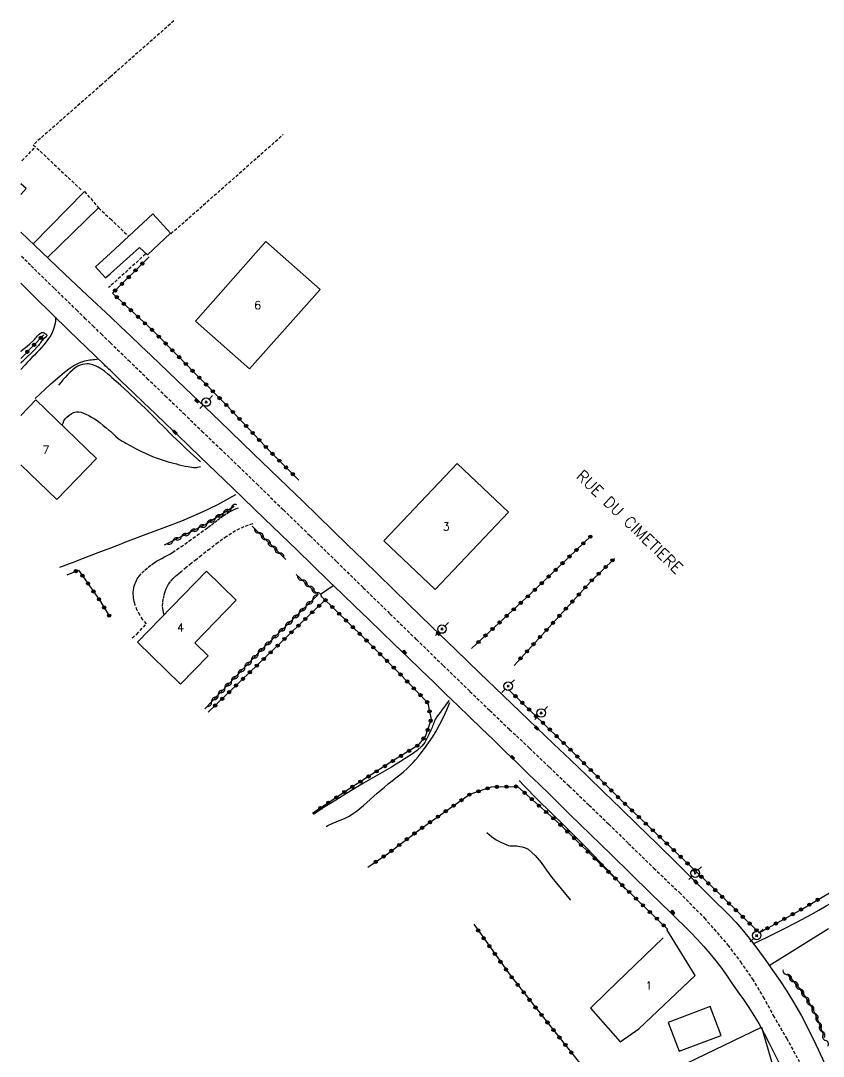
# Model space of a CAD drawing. Header units: millimetres. Extents: x 182998 to 184000, y 151998 to 153001.
# Drawn here: x 183000 to 183125.3, y 152282.2 to 152443.9 of the extents above; entities that cross this region are included whole.
import ezdxf
from ezdxf.enums import TextEntityAlignment as Align

# ---------------------------------------------------------------- set-up
doc = ezdxf.new("R2010")
doc.units = ezdxf.units.MM
doc.linetypes.add('DASHED', pattern=[0.75, 0.5, -0.25])
doc.layers.get('0').update_dxf_attribs({"linetype": 'CONTINUOUS'})
for name, color, linetype in [('W0001', 6, 'DASHED'), ('W0008', 7, 'CONTINUOUS'), ('W0017', 7, 'CONTINUOUS'), ('W0101', 7, 'CONTINUOUS'), ('W0104', 1, 'CONTINUOUS'), ('W0112', 1, 'DASHED'), ('W0211', 2, 'CONTINUOUS'), ('W0214', 2, 'CONTINUOUS'), ('W0300', 7, 'CONTINUOUS'), ('W0310', 3, 'CONTINUOUS'), ('W0322', 7, 'CONTINUOUS'), ('W0323', 7, 'CONTINUOUS'), ('W0330', 7, 'CONTINUOUS'), ('W0401', 7, 'CONTINUOUS'), ('W0439', 7, 'CONTINUOUS'), ('W0473', 7, 'CONTINUOUS'), ('W0989', 7, 'CONTINUOUS'), ('W0991', 7, 'CONTINUOUS')]:
    doc.layers.add(name, color=color, linetype=linetype)
doc.styles.get("Standard").update_dxf_attribs({"font": 'romans.shx', "width": 0.85})

# ---------------------------------------------------------------- blocks, each defined once
blk = doc.blocks.new('T401')
for p, q in [((-0.3, 0.3), (0, 0.3)), ((-0.3, -0.25), (-0.3, 0.3)), ((-0.3, 0.15), (0, 0.15)), ((-0.3, 0), (0, 0)), ((0, 0.3), (0, -0.25)), ((-0.3, -0.15), (0, -0.15)), ((-0.3, -0.25), (-0.3, -0.3)), ((-0.3, -0.3), (0, -0.3)), ((0, -0.3), (0, -0.25))]:
    blk.add_line(p, q)
blk = doc.blocks.new('T473')
for p, q in [((-0.166667, 0.166667), (0.166667, -0.166667)), ((-0.166667, -0.166667), (0.166667, 0.166667)), ((0.500001, 0.500001), (1.000002, 1.000002)), ((-1.000002, -1.000002), (-0.500001, -0.500001))]:
    blk.add_line(p, q)
blk.add_ellipse((0, 0), major_axis=(0.471405, 0.471405), ratio=1, start_param=5.4977871438, end_param=11.780972451)
blk = doc.blocks.new('t310o')
at = {"color": 0, "linetype": 'Continuous'}
for centre, start, end in [((-0.5, 0.38), 216.8699, 323.1304), ((0.5, -0.37), 36.8699, 143.1303)]:
    blk.add_arc(centre, 0.625, start, end, dxfattribs=at)
blk = doc.blocks.new('t323o')
at = {"color": 0, "linetype": 'Continuous'}
for radius in [0.25, 0.15]:
    blk.add_circle((0, 0), radius, dxfattribs=at)
blk = doc.blocks.new('t322o')
at = {"color": 0, "linetype": 'Continuous'}
for radius in [0.25, 0.15]:
    blk.add_circle((0, 0), radius, dxfattribs=at)

msp = doc.modelspace()

# ---------------------------------------------------------------- linework, layer by layer
at = {"layer": 'W0001'}
for points in [[(183009.94, 152417.27), (183012.17, 152414.71)], [(183014, 152393.63), (183012.71, 152394.87), (183011.43, 152396.12), (183010.14, 152397.36), (183008.86, 152398.61), (183005.2, 152402.16), (183001.54, 152405.73), (183000, 152407.23)], [(183014, 152393.63), (183016.86, 152390.87), (183019.72, 152388.12), (183022.58, 152385.36), (183025.44, 152382.61), (183028.3, 152379.85), (183031.15, 152377.1), (183034.01, 152374.34), (183036.86, 152371.58), (183041.03, 152367.53), (183045.19, 152363.48), (183049.35, 152359.43), (183053.5, 152355.37), (183057.66, 152351.32), (183061.82, 152347.27), (183065.99, 152343.22), (183070.16, 152339.18), (183073.25, 152336.21), (183076.35, 152333.25), (183079.46, 152330.3), (183082.56, 152327.35), (183085.67, 152324.4), (183088.76, 152321.43), (183091.84, 152318.45), (183094.9, 152315.44), (183098.87, 152311.59), (183102.88, 152307.75), (183106.79, 152303.78), (183110.43, 152299.57), (183112.41, 152296.96), (183114.26, 152294.25), (183115.97, 152291.45), (183117.53, 152288.57), (183119.59, 152285.01), (183121.59, 152281.4)]]:
    msp.add_lwpolyline(points, dxfattribs=at)
at = {"layer": 'W0008'}
for points in [[(183000, 152410.92), (183003.29, 152407.76), (183006.85, 152404.38), (183010.42, 152401.03), (183014, 152397.67)], [(183014, 152389.29), (183013.75, 152389.53), (183013.51, 152389.76), (183013.26, 152390), (183013.02, 152390.24), (183010.29, 152392.88), (183007.57, 152395.52), (183004.85, 152398.17), (183002.14, 152400.82), (183000, 152402.92)], [(183014, 152397.67), (183015.59, 152396.17), (183017.19, 152394.67), (183018.77, 152393.17), (183020.36, 152391.66), (183025.7, 152386.55), (183031.04, 152381.43), (183036.36, 152376.3), (183041.68, 152371.16), (183044.04, 152368.87), (183046.4, 152366.58), (183048.75, 152364.29), (183051.1, 152362), (183053.46, 152359.71), (183055.81, 152357.42), (183058.17, 152355.13), (183060.52, 152352.84), (183064.23, 152349.26), (183067.94, 152345.68), (183071.65, 152342.1), (183075.37, 152338.52), (183077.98, 152336.01), (183080.6, 152333.5), (183083.23, 152330.99), (183085.85, 152328.49), (183088.47, 152325.98), (183091.08, 152323.47), (183093.69, 152320.95), (183096.29, 152318.42), (183099.42, 152315.36), (183102.54, 152312.28), (183105.65, 152309.2), (183108.74, 152306.1)], [(183104.64, 152301.55), (183101.52, 152304.59), (183098.41, 152307.63), (183095.3, 152310.67), (183092.19, 152313.71), (183090.59, 152315.27), (183088.98, 152316.84), (183087.38, 152318.41), (183085.78, 152319.97), (183084.18, 152321.54), (183082.58, 152323.11), (183080.98, 152324.67), (183079.37, 152326.23), (183077.52, 152328.03), (183075.67, 152329.82), (183073.82, 152331.61), (183071.97, 152333.4), (183070.11, 152335.19), (183068.26, 152336.97), (183066.4, 152338.76), (183064.55, 152340.55), (183062.5, 152342.53), (183060.45, 152344.52), (183058.39, 152346.5), (183056.34, 152348.49), (183054.29, 152350.47), (183052.23, 152352.45), (183050.18, 152354.44), (183048.13, 152356.42), (183043.1, 152361.28), (183038.08, 152366.14), (183033.05, 152370.99), (183028.02, 152375.84), (183026.27, 152377.52), (183024.52, 152379.21), (183022.76, 152380.88), (183021.01, 152382.56), (183019.25, 152384.24), (183017.5, 152385.92), (183015.75, 152387.6), (183014, 152389.29)], [(183108.74, 152306.1), (183109.76, 152305.13), (183110.74, 152304.14), (183111.7, 152303.12), (183112.63, 152302.07), (183113.58, 152300.91), (183114.5, 152299.72), (183115.39, 152298.52), (183116.26, 152297.3), (183117.42, 152295.67), (183118.55, 152294.03), (183119.65, 152292.37), (183120.7, 152290.66), (183121.92, 152288.49), (183123.06, 152286.28), (183124.16, 152284.04), (183125.22, 152281.79), (183125.97, 152280.14)], [(183104.64, 152301.55), (183105.66, 152300.47), (183106.66, 152299.36), (183107.63, 152298.23), (183108.58, 152297.08), (183109.48, 152295.9), (183110.34, 152294.7), (183111.18, 152293.48), (183112.02, 152292.26), (183112.86, 152291.04), (183113.69, 152289.81), (183114.5, 152288.57), (183115.27, 152287.3), (183116.12, 152285.78), (183116.91, 152284.23), (183117.68, 152282.67), (183118.44, 152281.1)]]:
    msp.add_lwpolyline(points, dxfattribs=at)
at = {"layer": 'W0017'}
for points in [[(183001.93, 152409.09), (183009.94, 152417.27)], [(183004.18, 152406.97), (183012.17, 152414.71)], [(183005.44, 152397.62), (183005.41, 152397.03), (183005.31, 152396.46), (183005.17, 152395.89), (183004.96, 152395.34), (183004.68, 152394.79), (183004.35, 152394.28), (183003.97, 152393.79), (183003.59, 152393.32), (183003.25, 152392.9), (183002.88, 152392.49), (183002.51, 152392.09), (183002.13, 152391.7), (183001.75, 152391.31), (183001.37, 152390.92), (183000.99, 152390.53), (183000.62, 152390.13), (183000, 152389.47)], [(183002.28, 152384.92), (183003.05, 152385.68), (183003.83, 152386.41), (183004.63, 152387.14), (183005.44, 152387.84), (183006.13, 152388.43), (183006.82, 152389.02), (183007.54, 152389.58), (183008.31, 152390.08), (183008.71, 152390.3), (183009.12, 152390.5), (183009.55, 152390.67), (183009.99, 152390.82), (183010.26, 152390.88), (183010.53, 152390.91), (183010.8, 152390.94), (183011.07, 152390.97), (183011.33, 152391.01), (183011.6, 152391.04), (183011.86, 152391.08), (183012.12, 152391.11)], [(183046.84, 152354.35), (183048.79, 152355.7)], [(183114.38, 152299.76), (183116.67, 152300.85), (183118.95, 152301.98), (183121.21, 152303.14), (183123.46, 152304.34), (183124.64, 152305), (183125.81, 152305.68), (183126.97, 152306.38), (183128.13, 152307.09), (183129.28, 152307.79), (183130.45, 152308.49), (183131.62, 152309.18), (183132.8, 152309.84), (183133.52, 152310.22), (183134.26, 152310.58), (183135, 152310.93), (183135.74, 152311.28), (183136.48, 152311.63), (183137.22, 152312), (183137.94, 152312.39), (183138.48, 152312.72)], [(183116.9, 152296.37), (183126.14, 152302.13)]]:
    msp.add_lwpolyline(points, dxfattribs=at)
at = {"layer": 'W0101'}
for points in [[(183027.28, 152397.03), (183035.74, 152389.54), (183046.75, 152401.96), (183038.29, 152409.46), (183027.28, 152397.03)], [(183056.72, 152362.68), (183064.75, 152355.08), (183076.2, 152367.17), (183068.17, 152374.77), (183056.72, 152362.68)], [(183029.02, 152357.96), (183018.24, 152346.87), (183024.98, 152340.32), (183029.29, 152344.75), (183027.2, 152346.78), (183033.67, 152353.44), (183029.02, 152357.96)]]:
    msp.add_lwpolyline(points, close=True, dxfattribs=at)
for points in [[(183000, 152382.25), (183002.37, 152384.7), (183011.83, 152375.58), (183005.63, 152369.16)], [(183005.63, 152369.16), (183000, 152374.59)], [(183105.33, 152294.83), (183100.93, 152302)], [(183100.35, 152300.7), (183091.59, 152292.27), (183088.99, 152289.72), (183093.64, 152284.46), (183096.54, 152286.48), (183105.33, 152294.83)]]:
    msp.add_lwpolyline(points, dxfattribs=at)
at = {"layer": 'W0104'}
for points in [[(183020.62, 152413.79), (183016.86, 152410.27)], [(183023.39, 152410.74), (183020.62, 152413.79)], [(183014, 152404.46), (183018.57, 152408.53), (183019.81, 152407.37), (183023.39, 152410.74)], [(183016.86, 152410.27), (183014, 152407.62)], [(183014, 152407.62), (183011.67, 152405.48), (183013.25, 152403.79), (183014, 152404.46)]]:
    msp.add_lwpolyline(points, dxfattribs=at)
msp.add_lwpolyline([(183107.69, 152289.95), (183101.14, 152287.49), (183102.82, 152282.99), (183109.38, 152285.45), (183107.69, 152289.95)], close=True, dxfattribs=at)
at = {"layer": 'W0112'}
for points in [[(183023.93, 152443.93), (183014, 152435.15)], [(183014, 152435.15), (183012.65, 152433.95), (183001.96, 152424.56), (183009.52, 152417.45)], [(183023.46, 152410.66), (183040.98, 152426.14)], [(183000.2, 152422.06), (183002.28, 152424.19)], [(183012.17, 152414.71), (183014, 152412.97)], [(183014, 152412.97), (183016.86, 152410.27)], [(183019.49, 152407.48), (183014, 152402.49)], [(183014, 152402.49), (183013.73, 152402.24)], [(183019.63, 152349.73), (183019.08, 152350.38), (183018.61, 152351.09), (183018.21, 152351.84), (183017.89, 152352.63), (183017.8, 152352.91), (183017.72, 152353.2), (183017.67, 152353.49), (183017.62, 152353.79), (183017.6, 152354.08), (183017.58, 152354.38), (183017.58, 152354.67), (183017.6, 152354.97), (183017.65, 152355.31), (183017.73, 152355.63), (183017.84, 152355.95), (183017.97, 152356.26), (183018.08, 152356.5), (183018.2, 152356.74), (183018.34, 152356.97), (183018.49, 152357.18), (183018.93, 152357.68), (183019.41, 152358.14), (183019.92, 152358.57), (183020.44, 152358.97), (183020.83, 152359.24), (183021.23, 152359.5), (183021.64, 152359.73), (183022.06, 152359.96), (183022.48, 152360.18), (183022.89, 152360.41), (183023.3, 152360.64), (183023.7, 152360.89), (183025, 152361.76), (183026.28, 152362.65), (183027.54, 152363.56), (183028.81, 152364.47), (183029.29, 152364.83), (183029.77, 152365.19), (183030.25, 152365.56), (183030.72, 152365.92), (183031.2, 152366.29), (183031.69, 152366.64), (183032.19, 152366.97), (183032.7, 152367.29), (183033.02, 152367.46), (183033.33, 152367.61), (183033.66, 152367.75), (183033.99, 152367.87)], [(183036.23, 152365.37), (183035.54, 152365.14), (183034.86, 152364.88), (183034.19, 152364.57), (183033.55, 152364.24), (183032.15, 152363.37), (183030.82, 152362.42), (183029.52, 152361.42), (183028.23, 152360.42), (183027.43, 152359.8), (183026.64, 152359.16), (183025.85, 152358.52), (183025.07, 152357.87), (183024.63, 152357.51), (183024.18, 152357.16), (183023.75, 152356.79), (183023.36, 152356.37), (183023.1, 152355.98), (183022.87, 152355.57), (183022.68, 152355.14), (183022.52, 152354.71), (183022.35, 152354.16), (183022.21, 152353.6), (183022.13, 152353.02), (183022.1, 152352.44), (183022.12, 152352.12), (183022.17, 152351.8), (183022.25, 152351.49), (183022.36, 152351.18)], [(183017.4, 152347.52), (183018.13, 152348.13), (183019.63, 152349.73)]]:
    msp.add_lwpolyline(points, dxfattribs=at)
at = {"layer": 'W0211'}
for points in [[(183000, 152392.29), (183000.09, 152392.37), (183000.56, 152392.73), (183001.01, 152393.1), (183001.45, 152393.48), (183001.88, 152393.87), (183002.03, 152394.02), (183002.18, 152394.18), (183002.31, 152394.34), (183002.45, 152394.51), (183002.59, 152394.67), (183002.73, 152394.83), (183002.89, 152394.98), (183003.07, 152395.11), (183003.15, 152395.15), (183003.23, 152395.2), (183003.32, 152395.23), (183003.41, 152395.24), (183003.53, 152395.22), (183003.64, 152395.17), (183003.74, 152395.11), (183003.83, 152395.05), (183003.9, 152395.01), (183003.96, 152394.97), (183004.02, 152394.91), (183004.07, 152394.84), (183004.08, 152394.82), (183004.08, 152394.79), (183004.07, 152394.76), (183004.07, 152394.74), (183004.05, 152394.69), (183004.03, 152394.64), (183004, 152394.59), (183003.96, 152394.55), (183003.93, 152394.53), (183003.9, 152394.5), (183003.87, 152394.48), (183003.83, 152394.46), (183003.8, 152394.44), (183003.76, 152394.42), (183003.73, 152394.39), (183003.7, 152394.37), (183003.55, 152394.22), (183003.41, 152394.05), (183003.27, 152393.88), (183003.15, 152393.71), (183003.02, 152393.53), (183002.89, 152393.36), (183002.76, 152393.19), (183002.62, 152393.03), (183002.11, 152392.49), (183001.59, 152391.97), (183001.05, 152391.46), (183000.52, 152390.95), (183000.27, 152390.71), (183000.02, 152390.48), (183000, 152390.46)], [(183006.49, 152380.76), (183006.61, 152381.1), (183006.76, 152381.43), (183006.96, 152381.73), (183007.2, 152382), (183007.52, 152382.29), (183007.87, 152382.55), (183008.27, 152382.75), (183008.7, 152382.87), (183009.09, 152382.87), (183009.46, 152382.78), (183009.81, 152382.64), (183010.15, 152382.5), (183010.62, 152382.28), (183011.07, 152382.03), (183011.51, 152381.76), (183011.94, 152381.47), (183012.43, 152381.11), (183012.9, 152380.73), (183013.37, 152380.34), (183013.83, 152379.95), (183013.88, 152379.91), (183013.92, 152379.88), (183013.96, 152379.84), (183014, 152379.81)], [(183014, 152379.81), (183014.41, 152379.44), (183014.82, 152379.07), (183015.24, 152378.7), (183015.68, 152378.37), (183015.86, 152378.25), (183016.05, 152378.15), (183016.25, 152378.05), (183016.44, 152377.95), (183017.18, 152377.54), (183017.93, 152377.13), (183018.68, 152376.74), (183019.44, 152376.37), (183020.01, 152376.12), (183020.59, 152375.88), (183021.17, 152375.66), (183021.76, 152375.45), (183022.39, 152375.24), (183023.03, 152375.05), (183023.67, 152374.88), (183024.31, 152374.71), (183024.77, 152374.59), (183025.23, 152374.48), (183025.69, 152374.38), (183026.15, 152374.29), (183026.43, 152374.24), (183026.71, 152374.2), (183027, 152374.16), (183027.28, 152374.16), (183027.48, 152374.17), (183027.68, 152374.2), (183027.88, 152374.24), (183028.07, 152374.29)], [(183066.89, 152337.77), (183066.62, 152337.41), (183066.35, 152337.05), (183066.08, 152336.69), (183065.82, 152336.33), (183065.54, 152335.96), (183065.26, 152335.59), (183064.99, 152335.22), (183064.75, 152334.82), (183064.64, 152334.61), (183064.55, 152334.4), (183064.47, 152334.18), (183064.39, 152333.97), (183064.31, 152333.75), (183064.24, 152333.53), (183064.15, 152333.32), (183064.06, 152333.11), (183063.76, 152332.47), (183063.45, 152331.83), (183063.09, 152331.2), (183062.65, 152330.63), (183061.9, 152329.93), (183061.05, 152329.33), (183060.18, 152328.8), (183059.32, 152328.26), (183058.61, 152327.81), (183057.9, 152327.37), (183057.18, 152326.95), (183056.46, 152326.53), (183055.73, 152326.11), (183055, 152325.69), (183054.28, 152325.27), (183053.56, 152324.85), (183052.1, 152323.97), (183050.64, 152323.1), (183049.19, 152322.22), (183047.75, 152321.32), (183046.98, 152320.82), (183046.23, 152320.3), (183045.73, 152319.96)], [(183094.44, 152308.32), (183092.43, 152310.47), (183090.4, 152312.61), (183088.35, 152314.73), (183086.29, 152316.83), (183085.61, 152317.51), (183084.92, 152318.19), (183084.23, 152318.86), (183083.53, 152319.53), (183082.84, 152320.2), (183082.15, 152320.87), (183081.46, 152321.55), (183080.78, 152322.23), (183080.04, 152322.99), (183079.31, 152323.75), (183078.58, 152324.51), (183077.86, 152325.29)]]:
    msp.add_lwpolyline(points, dxfattribs=at)
at = {"layer": 'W0214'}
for points in [[(183014, 152388.4), (183013.55, 152388.79), (183013.09, 152389.17), (183012.61, 152389.53), (183012.1, 152389.84), (183011.89, 152389.94), (183011.68, 152390.02), (183011.47, 152390.09), (183011.25, 152390.16), (183011.04, 152390.22), (183010.82, 152390.28), (183010.59, 152390.33), (183010.36, 152390.34), (183009.99, 152390.31), (183009.63, 152390.24), (183009.28, 152390.13), (183008.94, 152389.97), (183008.48, 152389.69), (183008.07, 152389.35), (183007.68, 152388.98), (183007.31, 152388.61), (183006.93, 152388.23), (183006.58, 152387.83), (183006.24, 152387.42), (183005.91, 152387)], [(183028.07, 152375.03), (183026.99, 152376.02), (183025.91, 152377.02), (183024.84, 152378.03), (183023.78, 152379.05), (183023.24, 152379.58), (183022.7, 152380.12), (183022.17, 152380.66), (183021.64, 152381.2), (183021.11, 152381.74), (183020.57, 152382.28), (183020.04, 152382.81), (183019.49, 152383.34), (183018.21, 152384.58), (183016.91, 152385.81), (183015.6, 152387.01), (183014.25, 152388.18), (183014.19, 152388.24), (183014.13, 152388.29), (183014.06, 152388.35), (183014, 152388.4)], [(183047.69, 152318.06), (183047.98, 152318.23), (183048.62, 152318.54), (183049.26, 152318.81), (183049.91, 152319.06), (183050.55, 152319.33), (183051.17, 152319.64), (183051.77, 152320), (183052.37, 152320.42), (183052.95, 152320.87), (183053.51, 152321.34), (183054.06, 152321.83), (183054.6, 152322.32), (183055.14, 152322.81), (183055.68, 152323.3), (183056.23, 152323.77), (183056.82, 152324.25), (183057.41, 152324.73), (183058, 152325.2), (183058.6, 152325.67), (183059.19, 152326.14), (183059.77, 152326.63), (183060.34, 152327.13), (183060.89, 152327.66), (183061.29, 152328.07), (183061.68, 152328.5), (183062.05, 152328.94), (183062.4, 152329.39), (183063.06, 152330.26), (183063.71, 152331.14), (183064.31, 152332.04), (183064.88, 152332.97), (183065.48, 152334.06), (183066.04, 152335.17), (183066.54, 152336.31), (183067, 152337.46)], [(183072.82, 152317.16), (183073.51, 152316.54), (183074.26, 152316.01), (183075.07, 152315.56), (183075.93, 152315.2), (183076.18, 152315.14), (183076.44, 152315.09), (183076.69, 152315.07), (183076.95, 152315.07), (183077.21, 152315.06), (183077.46, 152315.05), (183077.72, 152315.03), (183077.97, 152314.98), (183078.3, 152314.91), (183078.62, 152314.81), (183078.94, 152314.69), (183079.24, 152314.52), (183080.33, 152313.56), (183081.26, 152312.44), (183082.1, 152311.26), (183082.96, 152310.14), (183083.69, 152309.25), (183084.41, 152308.35), (183085.13, 152307.46), (183085.85, 152306.56)]]:
    msp.add_lwpolyline(points, dxfattribs=at)
at = {"layer": 'W0300'}
msp.add_lwpolyline([(183092.27, 152274.71), (183102.6, 152280.47), (183115.71, 152286.75), (183122.16, 152264.63)], dxfattribs=at)
at = {"layer": 'W0310'}
for points in [[(183033.31, 152368.08), (183028.86, 152365.24), (183022.41, 152362)], [(183041.38, 152359.8), (183036.15, 152365.01)], [(183043, 152357.45), (183046.47, 152354.34), (183037.34, 152345.39), (183028.76, 152336.47)], [(183119.68, 152295.01), (183120.74, 152293.84), (183121.72, 152292.61), (183122.63, 152291.32), (183123.45, 152289.97), (183123.84, 152289.26), (183124.18, 152288.52), (183124.5, 152287.77), (183124.8, 152287.02), (183125.08, 152286.26), (183125.36, 152285.5)]]:
    msp.add_lwpolyline(points, dxfattribs=at)
at = {"layer": 'W0322'}
for points in [[(183043.42, 152372.18), (183038.99, 152376.61), (183032.15, 152383.87), (183020.7, 152395.48), (183014.33, 152401.37), (183020.07, 152407.06)], [(183076.18, 152339.5), (183085.92, 152330.02), (183093.56, 152322.39), (183102.27, 152314.13), (183109.48, 152307.18), (183115.32, 152301.47)], [(183115.32, 152301.47), (183122.09, 152305.23), (183134.72, 152312.74), (183137.36, 152314.59)]]:
    msp.add_lwpolyline(points, dxfattribs=at)
at = {"layer": 'W0323'}
for points in [[(183000, 152391.15), (183003.59, 152394.87)], [(183070.39, 152345.87), (183079.74, 152354.53), (183089.1, 152363.49)], [(183077.05, 152343.24), (183088.97, 152356.32), (183092.71, 152359.94)], [(183007.23, 152357.41), (183009.02, 152358.13), (183012.36, 152353.39), (183013.82, 152351)], [(183047.34, 152353.26), (183029.3, 152335.94)], [(183046.92, 152354.08), (183053.52, 152347.6), (183058.97, 152342.18), (183062.47, 152338.55), (183063.58, 152337.37), (183064.1, 152334.81), (183063.24, 152332.23), (183062, 152330.73), (183058.55, 152328.58), (183050.92, 152323.73), (183045.57, 152320.12)], [(183054.22, 152311.71), (183057.26, 152313.81), (183062.39, 152317.68), (183070.16, 152323.13), (183073.55, 152324.26), (183077.58, 152324.34)], [(183077.58, 152324.34), (183084.19, 152318.44), (183094.4, 152308.47), (183101.06, 152302.02)], [(183070.75, 152302.81), (183076.43, 152294.85), (183081.44, 152288.51), (183090.67, 152276.91)]]:
    msp.add_lwpolyline(points, dxfattribs=at)
at = {"layer": 'W0330'}
for points in [[(183033.55, 152369.87), (183032.15, 152369.08), (183030.74, 152368.33), (183029.31, 152367.62), (183027.86, 152366.95), (183025.13, 152365.78), (183022.35, 152364.71), (183019.56, 152363.68), (183016.78, 152362.63), (183016.09, 152362.36), (183015.39, 152362.09), (183014.7, 152361.82), (183014, 152361.56)], [(183014, 152361.56), (183012.02, 152360.8), (183010.03, 152360.04), (183008.04, 152359.28), (183006.08, 152358.53)]]:
    msp.add_lwpolyline(points, dxfattribs=at)
at = {"layer": 'W0439'}
msp.add_lwpolyline([(183000, 152416.78), (183000.83, 152417.74), (183000, 152418.46)], dxfattribs=at)

# ---------------------------------------------------------------- block references
at = {"layer": 'W0310'}
for p, rotation in [((183031.63, 152367), 212.5836877270643), ((183032.89, 152367.81), 212.5836877270643), ((183029.1, 152365.39), 212.5836877270643), ((183030.37, 152366.2), 212.5836877270643), ((183026.44, 152364.02), 206.6614743441577), ((183027.78, 152364.69), 206.6614743441577), ((183037.21, 152363.95), 135.1541325710322), ((183023.75, 152362.67), 206.6614743441577), ((183025.1, 152363.34), 206.6614743441577), ((183038.28, 152362.89), 135.1541325710322), ((183039.34, 152361.84), 135.1541325710322), ((183040.4, 152360.78), 135.1541325710322), ((183043.98, 152356.56), 318.2081688198292), ((183045.1, 152355.56), 318.2081688198292), ((183046.22, 152354.57), 318.2081688198292), ((183044.57, 152352.48), 224.419171334412), ((183045.64, 152353.53), 224.419171334412), ((183043.5, 152351.43), 224.419171334412), ((183041.35, 152349.33), 224.419171334412), ((183042.43, 152350.38), 224.419171334412), ((183040.28, 152348.28), 224.419171334412), ((183038.14, 152346.18), 224.419171334412), ((183039.21, 152347.23), 224.419171334412), ((183037.08, 152345.12), 226.1544732077476), ((183035, 152342.96), 226.1544732077476), ((183036.04, 152344.04), 226.1544732077476), ((183033.96, 152341.87), 226.1544732077476), ((183031.88, 152339.71), 226.1544732077476), ((183032.92, 152340.79), 226.1544732077476), ((183030.84, 152338.63), 226.1544732077476), ((183029.8, 152337.55), 226.1544732077476), ((183119.72, 152294.96), 312.0985304100229), ((183120.73, 152293.85), 312.0985304100229), ((183121.66, 152292.68), 308.5813282436105), ((183122.53, 152291.46), 305.0641257440462), ((183123.32, 152290.18), 301.5469229164761), ((183124.03, 152288.86), 295.3188754995583), ((183124.62, 152287.48), 291.3878273777528), ((183125.15, 152286.08), 290.4241829476969), ((183125.68, 152284.68), 292.1337859457606)]:
    msp.add_blockref('t310o', p, dxfattribs=dict(at, rotation=rotation))
at = {"layer": 'W0322'}
for p, rotation in [((183017.94, 152404.94), 44.73891571530742), ((183019, 152406), 44.73891571530742), ((183016.87, 152403.89), 44.73891571530742), ((183014.74, 152401.78), 44.73891571530742), ((183015.81, 152402.83), 44.73891571530742), ((183015.01, 152400.74), 137.2149956132168), ((183016.11, 152399.72), 137.2149956132168), ((183017.21, 152398.71), 137.2149956132168), ((183018.31, 152397.69), 137.2149956132168), ((183019.41, 152396.67), 137.2149956132168), ((183020.51, 152395.65), 137.2149956132168), ((183021.58, 152394.59), 134.6105225651425), ((183022.63, 152393.52), 134.6105225651425), ((183023.68, 152392.45), 134.6105225651425), ((183024.74, 152391.39), 134.6105225651425), ((183025.79, 152390.32), 134.6105225651425), ((183026.84, 152389.25), 134.6105225651425), ((183027.9, 152388.18), 134.6105225651425), ((183028.95, 152387.11), 134.6105225651425), ((183030, 152386.05), 134.6105225651425), ((183031.06, 152384.98), 134.6105225651425), ((183032.11, 152383.91), 134.6105225651425), ((183033.14, 152382.82), 133.2931359017652), ((183034.17, 152381.73), 133.2931359017652), ((183035.2, 152380.64), 133.2931359017652), ((183036.23, 152379.54), 133.2931359017652), ((183037.25, 152378.45), 133.2931359017652), ((183038.28, 152377.36), 133.2931359017652), ((183039.32, 152376.28), 135.0029526101571), ((183040.38, 152375.22), 135.0029526101571), ((183041.44, 152374.16), 135.0029526101571), ((183042.5, 152373.1), 135.0029526101571), ((183077.26, 152338.45), 315.7877768868755), ((183078.34, 152337.41), 315.7877768868755), ((183079.41, 152336.36), 315.7877768868755), ((183080.49, 152335.31), 315.7877768868755), ((183081.56, 152334.27), 315.7877768868755), ((183082.64, 152333.22), 315.7877768868755), ((183083.71, 152332.18), 315.7877768868755), ((183084.79, 152331.13), 315.7877768868755), ((183085.86, 152330.08), 315.7877768868755), ((183086.92, 152329.02), 315.0029526105043), ((183087.98, 152327.96), 315.0029526105043), ((183089.04, 152326.9), 315.0029526105043), ((183090.1, 152325.84), 315.0029526105043), ((183091.17, 152324.78), 315.0029526105043), ((183092.23, 152323.72), 315.0029526105043), ((183093.29, 152322.66), 315.0029526105043), ((183094.37, 152321.62), 316.5127258000151), ((183095.46, 152320.59), 316.5127258000151), ((183096.54, 152319.56), 316.5127258000151), ((183097.63, 152318.52), 316.5127258000151), ((183098.72, 152317.49), 316.5127258000151), ((183099.81, 152316.46), 316.5127258000151), ((183100.9, 152315.43), 316.5127258000151), ((183101.99, 152314.4), 316.5127258000151), ((183103.07, 152313.36), 316.0678028525525), ((183104.15, 152312.32), 316.0678028525525), ((183105.23, 152311.28), 316.0678028525525), ((183106.31, 152310.23), 316.0678028525525), ((183107.39, 152309.19), 316.0678028525525), ((183108.47, 152308.15), 316.0678028525525), ((183109.55, 152307.11), 315.6554956222985), ((183110.62, 152306.06), 315.6554956222985), ((183123.17, 152305.88), 30.70267327517962), ((183124.46, 152306.64), 30.70267327517962), ((183111.69, 152305.02), 315.6554956222985), ((183120.57, 152304.39), 29.09540037900781), ((183121.88, 152305.12), 29.09540037900781), ((183112.77, 152303.97), 315.6554956222985), ((183113.84, 152302.92), 315.6554956222985), ((183117.94, 152302.93), 29.09540037900781), ((183119.25, 152303.66), 29.09540037900781), ((183114.91, 152301.87), 315.6554956222985), ((183116.63, 152302.2), 29.09540037900781)]:
    msp.add_blockref('t322o', p, dxfattribs=dict(at, rotation=rotation))
at = {"layer": 'W0323'}
for p, rotation in [((183002.09, 152393.31), 45.96802652110357), ((183003.13, 152394.39), 45.96802652110357), ((183001.04, 152392.23), 45.96802652110357), ((183088.96, 152363.35), 43.73695475601723), ((183086.79, 152361.27), 43.73695475601723), ((183087.87, 152362.31), 43.73695475601723), ((183085.71, 152360.24), 43.73695475601723), ((183092.42, 152359.66), 44.10426768445706), ((183008.62, 152357.97), 21.92117529693991), ((183083.54, 152358.16), 43.73695475601723), ((183084.62, 152359.2), 43.73695475601723), ((183091.35, 152358.61), 44.10426768445706), ((183009.64, 152357.25), 305.2080480248302), ((183010.5, 152356.03), 305.2080480248302), ((183081.37, 152356.09), 43.73695475601723), ((183082.45, 152357.13), 43.73695475601723), ((183089.19, 152356.53), 44.10426768445706), ((183090.27, 152357.57), 44.10426768445706), ((183011.37, 152354.8), 305.2080480248302), ((183080.29, 152355.05), 43.73695475601723), ((183088.17, 152355.43), 47.65475628533272), ((183012.23, 152353.57), 305.2080480248302), ((183047.59, 152353.42), 315.5793536355657), ((183078.1, 152353), 42.8260922845359), ((183079.2, 152354.02), 42.8260922845359), ((183086.15, 152353.21), 47.65475628533272), ((183087.16, 152354.32), 47.65475628533272), ((183013.03, 152352.3), 301.4199906100127), ((183045.53, 152351.53), 223.8384126843932), ((183046.61, 152352.56), 223.8384126843932), ((183048.66, 152352.37), 315.5793536355657), ((183049.73, 152351.32), 315.5793536355657), ((183077, 152351.99), 42.8260922845359), ((183085.14, 152352.1), 47.65475628533272), ((183013.81, 152351.02), 301.4199906100127), ((183044.45, 152350.49), 223.8384126843932), ((183050.8, 152350.27), 315.5793536355657), ((183074.79, 152349.95), 42.8260922845359), ((183075.89, 152350.97), 42.8260922845359), ((183083.12, 152349.89), 47.65475628533272), ((183084.13, 152351), 47.65475628533272), ((183042.29, 152348.41), 223.8384126843932), ((183043.37, 152349.45), 223.8384126843932), ((183051.87, 152349.22), 315.5793536355657), ((183052.94, 152348.17), 315.5793536355657), ((183072.59, 152347.91), 42.8260922845359), ((183073.69, 152348.93), 42.8260922845359), ((183082.11, 152348.78), 47.65475628533272), ((183040.12, 152346.33), 223.8384126843932), ((183041.2, 152347.37), 223.8384126843932), ((183054.01, 152347.12), 315.1416766589464), ((183071.49, 152346.89), 42.8260922845359), ((183080.08, 152346.56), 47.65475628533272), ((183081.09, 152347.67), 47.65475628533272), ((183039.04, 152345.29), 223.8384126843932), ((183055.07, 152346.06), 315.1416766589464), ((183056.14, 152345), 315.1416766589464), ((183079.07, 152345.45), 47.65475628533272), ((183036.88, 152343.21), 223.8384126843932), ((183037.96, 152344.25), 223.8384126843932), ((183057.2, 152343.95), 315.1416766589464), ((183078.06, 152344.34), 47.65475628533272), ((183035.79, 152342.18), 223.8384126843932), ((183058.26, 152342.89), 315.1416766589464), ((183059.32, 152341.82), 313.9459552482849), ((183033.63, 152340.1), 223.8384126843932), ((183034.71, 152341.14), 223.8384126843932), ((183060.36, 152340.74), 313.9459552482849), ((183032.55, 152339.06), 223.8384126843932), ((183061.4, 152339.66), 313.9459552482849), ((183062.44, 152338.58), 313.9459552482849), ((183030.38, 152336.98), 223.8384126843932), ((183031.47, 152338.02), 223.8384126843932), ((183063.47, 152337.49), 313.0280341124363), ((183063.85, 152336.06), 281.6532449487932), ((183064.03, 152334.6), 251.3927825903881), ((183062.91, 152331.84), 230.4952747730783), ((183063.55, 152333.17), 251.3927825903881), ((183061.95, 152330.7), 212.0476464538749), ((183059.4, 152329.11), 212.0476464538749), ((183060.67, 152329.9), 212.0476464538749), ((183056.87, 152327.51), 212.3973768425853), ((183058.13, 152328.31), 212.3973768425853), ((183054.33, 152325.9), 212.3973768425853), ((183055.6, 152326.7), 212.3973768425853), ((183051.8, 152324.29), 212.3973768425853), ((183053.07, 152325.09), 212.3973768425853), ((183072.9, 152324.04), 18.43790143233399), ((183074.36, 152324.28), 1.126246399710685), ((183075.86, 152324.3), 1.126246399710685), ((183077.36, 152324.33), 1.126246399710685), ((183049.3, 152322.64), 213.9924684096124), ((183050.54, 152323.48), 213.9924684096124), ((183068.84, 152322.2), 35.06009887047174), ((183070.07, 152323.06), 35.06009887047174), ((183071.48, 152323.57), 18.43790143233399), ((183078.7, 152323.34), 318.2562659534818), ((183079.82, 152322.34), 318.2562659534818), ((183046.81, 152320.96), 213.9924684096124), ((183048.05, 152321.8), 213.9924684096124), ((183066.38, 152320.48), 35.06009887047174), ((183067.61, 152321.34), 35.06009887047174), ((183080.94, 152321.34), 318.2562659534818), ((183065.16, 152319.62), 35.06009887047174), ((183082.06, 152320.34), 318.2562659534818), ((183083.18, 152319.35), 318.2562659534818), ((183062.7, 152317.89), 35.06009887047174), ((183063.93, 152318.75), 35.06009887047174), ((183084.29, 152318.34), 315.6752323583957), ((183085.36, 152317.29), 315.6752323583957), ((183060.3, 152316.1), 37.01362650015287), ((183061.49, 152317), 37.01362650015287), ((183086.44, 152316.25), 315.6752323583957), ((183057.9, 152314.29), 37.01362650015287), ((183059.1, 152315.19), 37.01362650015287), ((183087.51, 152315.2), 315.6752323583957), ((183088.58, 152314.15), 315.6752323583957), ((183055.45, 152312.56), 34.66317486210667), ((183056.69, 152313.41), 34.66317486210667), ((183089.66, 152313.1), 315.6752323583957), ((183090.73, 152312.05), 315.6752323583957), ((183091.8, 152311.01), 315.6752323583957), ((183092.88, 152309.96), 315.6752323583957), ((183093.95, 152308.91), 315.6752323583957), ((183095.02, 152307.86), 315.9232890165276), ((183096.1, 152306.82), 315.9232890165276), ((183097.18, 152305.78), 315.9232890165276), ((183098.26, 152304.73), 315.9232890165276), ((183099.34, 152303.69), 315.9232890165276), ((183100.41, 152302.65), 315.9232890165276), ((183071.44, 152301.85), 305.4843325306965), ((183072.31, 152300.63), 305.4843325306965), ((183073.18, 152299.41), 305.4843325306965), ((183074.05, 152298.18), 305.4843325306965), ((183074.92, 152296.96), 305.4843325306965), ((183075.79, 152295.74), 305.4843325306965), ((183076.68, 152294.53), 308.3576749806), ((183077.61, 152293.36), 308.3576749806), ((183078.54, 152292.18), 308.3576749806), ((183079.47, 152291), 308.3576749806), ((183080.4, 152289.83), 308.3576749806), ((183081.33, 152288.65), 308.3576749806), ((183082.26, 152287.48), 308.513075971778), ((183083.2, 152286.3), 308.513075971778), ((183084.13, 152285.13), 308.513075971778), ((183085.07, 152283.96), 308.513075971778), ((183086, 152282.78), 308.513075971778)]:
    msp.add_blockref('t323o', p, dxfattribs=dict(at, rotation=rotation))
at = {"layer": 'W0401'}
for p, rotation in [((183027.39, 152384.45), 226.1650250251064), ((183024.2, 152379.76), 46.24343058782181), ((183065.1, 152348.1), 226.0159356559034), ((183060.03, 152345.4), 45.98177970109696), ((183080.48, 152333.34), 226.2615629188354), ((183076.92, 152328.95), 45.91839554559925), ((183105.35, 152309.31), 225.1112361192002), ((183101.94, 152304.79), 45.68198903804678)]:
    msp.add_blockref('T401', p, dxfattribs=dict(at, rotation=rotation))
at = {"layer": 'W0473'}
for p in [(183028.97, 152384.37), (183065.79, 152348.92), (183076.12, 152340), (183081.29, 152335.81), (183105.32, 152310.79), (183114.94, 152301.07)]:
    msp.add_blockref('T473', p, dxfattribs=at)

# ---------------------------------------------------------------- texts
at = {"layer": 'W0989'}
msp.add_text('RUE DU CIMETIERE  ', height=1.75, rotation=315.8523, dxfattribs=at).set_placement((183095.96, 152364.83), align=Align.MIDDLE_CENTER)
at = {"layer": 'W0991'}
for s, p in [('6', (183037.01, 152399.5)), ('7', (183003.95, 152376.93)), ('3', (183066.46, 152364.93)), ('4', (183024.97, 152349.14)), ('1', (183098.11, 152293.23))]:
    msp.add_text(s, height=1.25, dxfattribs=at).set_placement(p, align=Align.MIDDLE_CENTER)

doc.saveas('drawing.dxf')
